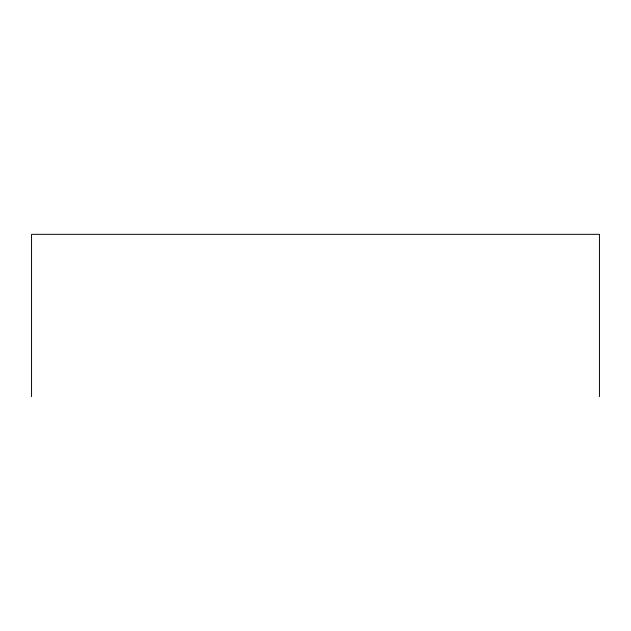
<?xml version="1.0" encoding="UTF-8"?>
<svg xmlns="http://www.w3.org/2000/svg" width="631" height="631" viewBox="0 0 631 631"><rect width="100%" height="100%" fill="white"/><g stroke="black" fill="none" stroke-linecap="round" stroke-linejoin="round"><path stroke-width="0.95" d="M599.45 396.67L599.45 234.33L31.55 234.33L31.55 396.67"/></g></svg>
